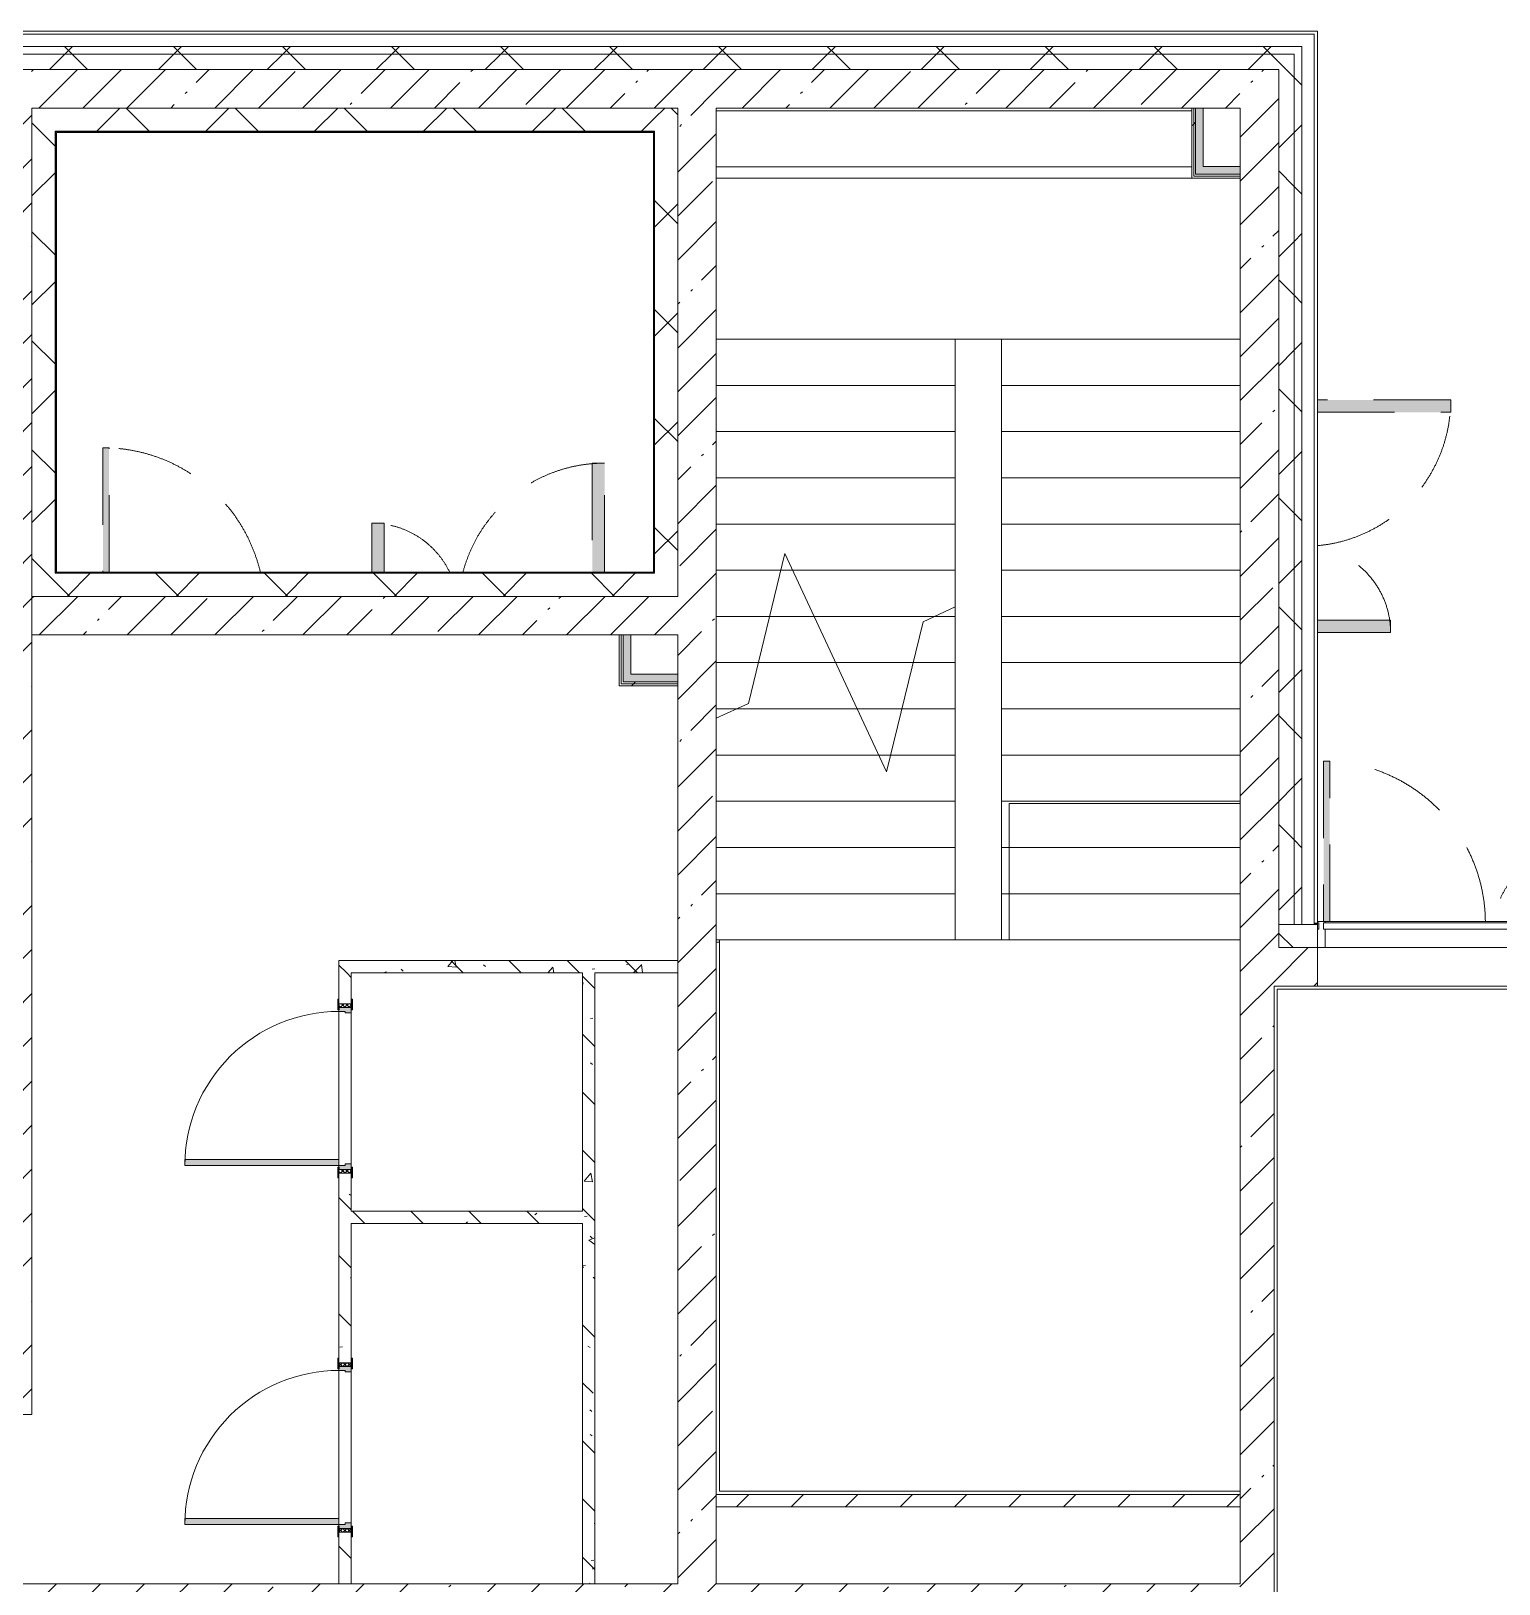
# Model space of a CAD drawing. Header units: millimetres. Extents: x -3456 to 185767, y -8553 to 29000.
# Drawn here: x 143721 to 153245, y 17270 to 27350 of the extents above; entities that cross this region are included whole.
import ezdxf

# ---------------------------------------------------------------- set-up
doc = ezdxf.new("R2010")
doc.units = ezdxf.units.MM
doc.linetypes.add('200_ШТРИХ__ш1_п0_6_', pattern=[800, 500, -300])
for name, color, linetype, lineweight in [('A-DETL-MBND-1', 7, '200_ШТРИХ__ш1_п0_6_', 9), ('A-GLAZ-2', 7, 'Continuous', 5), ('A-GLAZ-CWMG-4', 7, 'Continuous', 5), ('A-WALL', 7, 'Continuous', 9), ('A-WALL-3', 7, 'Continuous', 5), ('I-WALL-3', 7, 'Continuous', 5), ('S-STRS-2', 7, 'Continuous', 5), ('S-STRS-MBND-1', 7, 'Continuous', 5)]:
    doc.layers.add(name, color=color, linetype=linetype, lineweight=lineweight)
for name, color, linetype, lineweight, true_color in [('A-DOOR-3', 7, 'Continuous', 5, 0xaaaaaa), ('A-DOOR-4', 7, 'Continuous', 5, 0xe2e2e2), ('A-DOOR-FRAM-4', 7, 'Continuous', 5, 0xe2e2e2), ('A-DOOR-FRAM-5', 7, 'Continuous', 5, 0xaaaaaa), ('A-FLOR-2', 7, 'Continuous', 5, 0xaaaaaa), ('I-WALL-2', 7, 'Continuous', 9, 0xe7e7e7), ('I-WALL-5', 7, 'Continuous', 5, 0x787878)]:
    doc.layers.add(name, color=color, linetype=linetype, lineweight=lineweight, true_color=true_color)
pattern_1 = [(45, (58756.86, 0), (-353.5534, 353.5534), []), (135, (58756.86, 0), (-353.5534, -353.5534), [])]
pattern_2 = [(45, (58756.86, 0), (-285.1231, 285.1231), []), (45, (59042, 0), (-285.1231, 285.1231), [504.031, -100.806, 16.764, -84.042])]
pattern_3 = [(135, (58756.86, 0), (-377.1708, -377.1708), [533.4, -88.9, 17.78, -88.9]), (135, (58756.86, 376.94), (-377.1708, -377.1708), []), (50, (58756.86, 0), (637.6445, -55.7866), [66.675, -733.425]), (355, (58756.86, 0), (-123.3494, 668.699), [53.34, -586.74]), (100.451, (58810, -4.65), (514.299, 612.908), [56.665, -623.315]), (46.184, (58756.86, 177.8), (948.7764, -147.15), [100.012, -1100.137]), (96.636, (58835.9, 165.5), (830.909, 865.997), [84.998, -934.973]), (351.184, (58756.9, 177.8), (830.918, 865.988), [80.01, -880.11]), (21, (58845.76, 133.35), (530.6506, -357.9283), [66.675, -733.425]), (326, (58845.76, 133.35), (216.308, 644.6585), [53.34, -586.74]), (71.451, (58890, 103.5), (746.9596, 286.7243), [56.665, -623.315]), (37.5, (58756.86, 0), (10.81053, 295.9426), [16.764, -562.864, 16.764, -578.866, -588.962]), (37.5, (58756.86, 0), (10.81053, 295.9426), [-1175.258, 16.764, -572.198]), (7.5, (58756.86, 0), (233.8692, 350.6318), [16.764, -322.834, 16.764, -549.529, -224.472]), (7.5, (58756.86, 0), (233.8692, 350.6318), [-905.891, 16.764, -207.708]), (327.5, (58558.61, 0), (474.5678, -20.0513), [16.764, -205.486, 16.764, -676.656, -920.115]), (327.5, (58558.61, 0), (474.5678, -20.0513), [-915.67, 16.764, -903.351]), (317.5, (58469.7, 0), (518.4522, 88.9934), [16.764, -272.161, 16.764, -443.738, -653.415]), (317.5, (58469.7, 0), (518.4522, 88.9934), [-749.427, 16.764, -636.651])]
pattern_4 = [(45, (58756.86, 0), (-530.33, 530.33), []), (135, (58756.86, 0), (-530.33, -530.33), [])]

# ---------------------------------------------------------------- blocks, each defined once
blk = doc.blocks.new('110_Дверь_СКБ_2Ст_Внутренняя - ДН-7д_л__ ДОО_Дв_1450x2100h_Загрузочная_ Помещение холодильных камер-21737406-2_6_1_птичка')
at = {"layer": 'A-DETL-MBND-1'}
for points in [[(767.5, 283), (767.5, 990), (687.5, 990), (687.5, 283)], [(-662.5, 283), (-662.5, 600), (-742.5, 600), (-742.5, 283)]]:
    blk.add_hatch(color=256, dxfattribs=at).paths.add_polyline_path(points)
for p, q in [((767.5, 990), (687.5, 990)), ((687.5, 990), (687.5, 283)), ((767.5, 283), (767.5, 990)), ((-742.5, 600), (-742.5, 283)), ((-662.5, 600), (-742.5, 600)), ((-662.5, 283), (-662.5, 600))]:
    blk.add_line(p, q, dxfattribs=at)
for centre, radius, start, end in [((767.5, 40), 950, 90, 165), ((-742.5, 40), 560, 26.05405, 90)]:
    blk.add_arc(centre, radius, start, end, dxfattribs=at)
blk = doc.blocks.new('110_Дверь_СКБ_1Ст_Внутренняя1 - ДН-6д_ ДОО_Дв_1150x2100-24253098-2_6_1_птичка')
at = {"layer": 'A-DETL-MBND-1'}
blk.add_hatch(color=256, dxfattribs=at).paths.add_polyline_path([(-472.5, 283), (-472.5, 1090), (-512.5, 1090), (-512.5, 283)])
for p, q in [((-512.5, 1090), (-512.5, 283)), ((-472.5, 1090), (-512.5, 1090)), ((-472.5, 283), (-472.5, 1090))]:
    blk.add_line(p, q, dxfattribs=at)
blk.add_arc((-512.5, 40), 1050, 13.41257, 90, dxfattribs=at)
blk = doc.blocks.new('110_Дверь_СКБ_2Ст_Внутренняя - ДН-4д_ ДОО_Дв_1450x2100h_Лестничная клетка-23615437-2_6_1_птичка')
at = {"layer": 'A-DETL-MBND-1'}
for points in [[(-663, 990), (-743, 990), (-743, 125), (-663, 125), (-663, 277)], [(767, 125), (767, 600), (687, 600), (687, 125)]]:
    blk.add_hatch(color=256, dxfattribs=at).paths.add_polyline_path(points)
for p, q in [((-743, 990), (-743, 125)), ((-663, 990), (-743, 990)), ((-663, 125), (-663, 990)), ((767, 600), (687, 600)), ((687, 600), (687, 125)), ((767, 125), (767, 600))]:
    blk.add_line(p, q, dxfattribs=at)
for centre, radius, start, end in [((-743, 40), 950, 5.1855, 90), ((767, 40), 560, 90, 171.0757)]:
    blk.add_arc(centre, radius, start, end, dxfattribs=at)
blk = doc.blocks.new('110_Дверь_СКБ_1Ст_Внутренняя1 - Д-3 _п_ 1100x2100h_много всего-32422909-2_6_1_птичка')
at = {"layer": 'A-DOOR-3'}
h = blk.add_hatch(dxfattribs=at)
h.set_pattern_fill('FP_156', color=256, style=0, pattern_type=2)
h.set_pattern_definition([(135, (1751.41, 104.685), (-14.14214, -14.14214), []), (225, (1751.41, 104.685), (14.14214, -14.14214), [])])
h.paths.add_polyline_path([(537.5, -40), (562.5, -40), (562.5, 40), (537.5, 40)])
at = {"layer": 'A-DOOR-4'}
h = blk.add_hatch(color=256, dxfattribs=at)
h.paths.add_polyline_path([(-512.5, 40), (-512.5, -40), (-477.5, -40), (-477.5, 0), (-487.5, 0), (-487.5, 40)])
h.paths.add_polyline_path([(502.5, 0), (502.5, -40), (537.5, -40), (537.5, 40), (512.5, 40), (512.5, 0)])
at = {"layer": 'A-DOOR-FRAM-4'}
for points in [[(-487.5, 1040), (-487.5, 40), (-447.5, 40), (-447.5, 1040)], [(-567.5, 40), (-497.5, 40), (-497.5, 48), (-567.5, 48)], [(522.5, 40), (592.5, 40), (592.5, 48), (522.5, 48)], [(-567.5, -48), (-497.5, -48), (-497.5, -40), (-567.5, -40)], [(522.5, -48), (592.5, -48), (592.5, -40), (522.5, -40)]]:
    blk.add_hatch(color=256, dxfattribs=at).paths.add_polyline_path(points)
at = {"layer": 'A-DOOR-FRAM-5'}
h = blk.add_hatch(dxfattribs=at)
h.set_pattern_fill('FP_157', color=256, style=0, pattern_type=2)
h.set_pattern_definition([(45, (-371.384, 104.685), (-14.1421, 14.1421), []), (135, (-371.384, 104.685), (-14.1421, -14.1421), [])])
h.paths.add_polyline_path([(-537.5, 40), (-537.5, -40), (-512.5, -40), (-512.5, 40)])
at = {"layer": 'A-DOOR-3'}
for p, q in [((-487.5, 1040), (-487.5, 40)), ((-447.5, 1040), (-487.5, 1040)), ((-447.5, 40), (-447.5, 1040)), ((-487.5, 40), (-447.5, 40))]:
    blk.add_line(p, q, dxfattribs=at)
blk.add_arc((-487.5, 40), 1000, 360, 90, dxfattribs=at)
at = {"layer": 'A-DOOR-FRAM-5'}
for p, q in [((-497.5, 48), (-567.5, 48)), ((-567.5, 48), (-567.5, 40)), ((-567.5, 40), (-497.5, 40)), ((-512.5, 40), (-537.5, 40)), ((-537.5, 40), (-537.5, -40)), ((-487.5, 40), (-512.5, 40)), ((-512.5, 40), (-512.5, -40)), ((-512.5, -40), (-512.5, 40)), ((-497.5, 40), (-512.5, 40)), ((-512.5, 40), (-512.5, 39)), ((-512.5, 39), (-497.5, 39)), ((-497.5, 40), (-497.5, 48)), ((-497.5, 39), (-497.5, 40)), ((-487.5, 0), (-487.5, 40)), ((-477.5, 0), (-487.5, 0)), ((-477.5, -40), (-477.5, 0)), ((512.5, 0), (502.5, 0)), ((502.5, 0), (502.5, -40)), ((512.5, 40), (512.5, 0)), ((537.5, 40), (512.5, 40)), ((592.5, 48), (522.5, 48)), ((522.5, 48), (522.5, 40)), ((537.5, 40), (522.5, 40)), ((522.5, 40), (522.5, 39)), ((522.5, 40), (592.5, 40)), ((522.5, 39), (537.5, 39)), ((537.5, -40), (537.5, 40)), ((562.5, 40), (537.5, 40)), ((537.5, 40), (537.5, -40)), ((537.5, 39), (537.5, 40)), ((562.5, -40), (562.5, 40)), ((592.5, 40), (592.5, 48)), ((-497.5, -40), (-567.5, -40)), ((-567.5, -40), (-567.5, -48)), ((-567.5, -48), (-497.5, -48)), ((-537.5, -40), (-512.5, -40)), ((-497.5, -39), (-512.5, -39)), ((-512.5, -39), (-512.5, -40)), ((-512.5, -40), (-477.5, -40)), ((-512.5, -40), (-497.5, -40)), ((-497.5, -40), (-497.5, -39)), ((-497.5, -48), (-497.5, -40)), ((502.5, -40), (537.5, -40)), ((537.5, -39), (522.5, -39)), ((522.5, -39), (522.5, -40)), ((522.5, -40), (537.5, -40)), ((592.5, -40), (522.5, -40)), ((522.5, -40), (522.5, -48)), ((522.5, -48), (592.5, -48)), ((537.5, -40), (537.5, -39)), ((537.5, -40), (562.5, -40)), ((592.5, -48), (592.5, -40))]:
    blk.add_line(p, q, dxfattribs=at)
blk = doc.blocks.new('DRS_ДПУ_распашная__2Ст_Прямоугольная1 - ВН-4_ Нр_ДО_1500х2200 глухая-26741401-2_6_1_птичка')
at = {"layer": 'A-DETL-MBND-1'}
h = blk.add_hatch(color=256, dxfattribs=at)
h.paths.add_polyline_path([(-760, 10), (-730, 10), (-730, 1050), (-770, 1050), (-770, 10)])
h.paths.add_polyline_path([(-760, 0), (-760, 10), (-770, 0)])
h = blk.add_hatch(color=256, dxfattribs=at)
h.paths.add_polyline_path([(760, 0), (770, 0), (760, 10)])
h.paths.add_polyline_path([(770, 10), (770, 423), (730, 423), (733, 10), (760, 10)])
for p, q in [((-770, 1050), (-770, 10)), ((-730, 1050), (-770, 1050)), ((-730, 10), (-730, 1050)), ((770, 423), (730, 423)), ((730, 423), (730, 10)), ((770, 10), (770, 423))]:
    blk.add_line(p, q, dxfattribs=at)
for centre, radius, start, end in [((-770, 0), 1050, 0.552, 90), ((770, 0), 423, 90, 178.6103)]:
    blk.add_arc(centre, radius, start, end, dxfattribs=at)
blk = doc.blocks.new('Прямоугольный импост - Импост структурный с накладкой - 170мм-23713232-2_6_1_птичка')
at = {"layer": 'A-DETL-MBND-1'}
blk.add_line((0, 0), (-10, 0), dxfattribs=at)
blk = doc.blocks.new('Прямоугольный импост - Импост структурный с накладкой - 170мм-22874499-2_6_1_птичка')
at = {"layer": 'A-GLAZ-CWMG-4'}
for p, q in [((0, 160), (-50, 160)), ((-50, 160), (-50, 40)), ((0, 40), (0, 160)), ((-50, 40), (-40, 40)), ((-40, 0), (-50, 0)), ((-50, 0), (-50, -10)), ((-40, 40), (-40, 0)), ((-10, 0), (-10, 40)), ((-10, 40), (0, 40)), ((0, 0), (-10, 0)), ((0, -10), (0, 0)), ((-50, -10), (0, -10))]:
    blk.add_line(p, q, dxfattribs=at)
blk = doc.blocks.new('PNS_Панель прямоугольная1 - Нр_Стекло - 40мм-22959730-2_6_1_птичка')
at = {"layer": 'A-GLAZ-2'}
for p, q in [((-770, 0), (770, 0)), ((770, 0), (-770, 0)), ((-760, -40), (760, -40))]:
    blk.add_line(p, q, dxfattribs=at)
blk = doc.blocks.new('Прямоугольный импост - Импост структурный с накладкой - 170мм-22855553-2_6_1_птичка')
at = {"layer": 'A-GLAZ-CWMG-4'}
for p, q in [((93360, 21560), (93360, 21570)), ((93360, 21570), (94880, 21570)), ((94880, 21570), (94880, 21560)), ((93360, 21400), (94880, 21400))]:
    blk.add_line(p, q, dxfattribs=at)
blk = doc.blocks.new('Зашивка приборов отопления33 - Зашивка приборов отопления-33324347-2_6_1_птичка')
at = {"layer": 'A-WALL-3'}
for p, q in [((124366, 19499), (121281, 19499)), ((121281, 19136), (124366, 19136)), ((124366, 19136), (121281, 19136)), ((121281, 19061), (124366, 19061))]:
    blk.add_line(p, q, dxfattribs=at)

msp = doc.modelspace()

# ---------------------------------------------------------------- hatches: boundary and pattern name
at = {"layer": 'A-WALL-3'}
h = msp.add_hatch(dxfattribs=at)
h.set_pattern_fill('FP_120', color=256, style=0, pattern_type=2)
h.set_pattern_definition(pattern_1)
h.paths.add_polyline_path([(150363.5, 27200), (151916.9, 27200), (151916.9, 27250), (139106.9, 27250), (139106.9, 27200), (148508.4, 27200)])
h.paths.add_polyline_path([(135523.4, 27200), (136606.9, 27200), (136606.9, 27250), (135096.9, 27250), (135096.9, 27200)])
h.paths.add_polyline_path([(132740.9, 27200), (132996.9, 27200), (132996.9, 27250), (127616.9, 27250), (127616.9, 27200), (131813.4, 27200)])
h.paths.add_polyline_path([(119512.1, 27200), (119796.9, 27200), (119796.9, 27250), (118616.9, 27250), (118616.9, 27200), (118828.3, 27200)])
h.paths.add_polyline_path([(126712.1, 27200), (126716.9, 27200), (126712.1, 27250), (124916.9, 27250), (124916.9, 27200), (126248.3, 27200)])
h.paths.add_polyline_path([(123712.1, 27200), (124016.9, 27200), (124016.9, 27250), (122936.9, 27250), (122936.9, 27200), (123465.8, 27200)])
h.paths.add_polyline_path([(115582, 27200), (115916.9, 27200), (115916.9, 27250), (114666.7, 27250), (114666.7, 27200), (115118.3, 27200)])
h.paths.add_polyline_path([(113263.3, 27200), (113766.7, 27200), (113766.7, 27250), (112617, 27250), (112617, 27200)])
h.paths.add_polyline_path([(108625.7, 27200), (109517, 27200), (109517, 27250), (108417.1, 27250), (108417.1, 27200)])
h.paths.add_polyline_path([(106770.7, 27200), (107517.1, 27200), (107517.1, 27250), (106263.9, 27250), (106263.9, 27200)])
h.paths.add_polyline_path([(103163.9, 27200), (103163.9, 27250), (100766.9, 27250), (100766.9, 27200), (102133.2, 27200)])
h = msp.add_hatch(dxfattribs=at)
h.set_pattern_fill('FP_120', color=256, style=0, pattern_type=2)
h.set_pattern_definition(pattern_1)
h.paths.add_polyline_path([(151966.9, 21550), (151966.9, 27250), (151916.9, 27250), (151916.9, 21550)])
h = msp.add_hatch(dxfattribs=at)
h.set_pattern_fill('FP_120', color=256, style=0, pattern_type=2)
h.set_pattern_definition(pattern_1)
h.paths.add_polyline_path([(150363.5, 27100), (151816.9, 27100), (151816.9, 27200), (139106.9, 27200), (139106.9, 27100), (148508.4, 27100)])
h.paths.add_polyline_path([(131813.4, 27100), (132996.9, 27100), (132996.9, 27200), (127616.9, 27200), (127616.9, 27100), (129958.3, 27100)])
h.paths.add_polyline_path([(125516.9, 27100), (126716.9, 27100), (126712.1, 27200), (124916.9, 27200), (124916.9, 27100), (125320.8, 27100)])
h.paths.add_polyline_path([(135523.4, 27100), (136606.9, 27100), (136606.9, 27200), (135096.9, 27200), (135096.9, 27100), (135506.9, 27100)])
h.paths.add_polyline_path([(113263.3, 27100), (113766.7, 27100), (113766.7, 27200), (112617, 27200), (112617, 27100)])
h.paths.add_polyline_path([(123465.8, 27100), (124016.9, 27100), (124016.9, 27200), (122936.9, 27200), (122936.9, 27100)])
h.paths.add_polyline_path([(115916.9, 27100), (115916.9, 27200), (114666.7, 27200), (114666.7, 27100), (115582, 27100)])
h.paths.add_polyline_path([(118828.3, 27100), (119796.9, 27100), (119796.9, 27200), (118616.9, 27200), (118616.9, 27100)])
h.paths.add_polyline_path([(108625.7, 27100), (109517, 27100), (109517, 27200), (108417.1, 27200), (108417.1, 27100)])
h.paths.add_polyline_path([(106770.7, 27100), (107517.1, 27100), (107517.1, 27200), (106263.9, 27200), (106263.9, 27100)])
h.paths.add_polyline_path([(100816.9, 27100), (103163.9, 27100), (103163.9, 27200), (100816.9, 27200)])
h = msp.add_hatch(dxfattribs=at)
h.set_pattern_fill('FP_120', color=256, style=0, pattern_type=2)
h.set_pattern_definition(pattern_1)
h.paths.add_polyline_path([(151916.9, 21550), (151916.9, 27200), (151816.9, 27200), (151816.9, 21550)])
h = msp.add_hatch(dxfattribs=at)
h.set_pattern_fill('FP_120', color=256, style=0, pattern_type=2)
h.set_pattern_definition(pattern_1)
h.paths.add_polyline_path([(143876.9, 23680), (143876.9, 26850), (143726.9, 26850), (143726.9, 23680), (143870.9, 23680)])
h = msp.add_hatch(dxfattribs=at)
h.set_pattern_fill('FP_120', color=256, style=0, pattern_type=2)
h.set_pattern_definition(pattern_1)
h.paths.add_polyline_path([(146653.4, 26700), (147766.9, 26700), (147766.9, 26850), (143876.9, 26850), (143879.9, 26700), (144798.4, 26700)])
h = msp.add_hatch(dxfattribs=at)
h.set_pattern_fill('FP_120', color=256, style=0, pattern_type=2)
h.set_pattern_definition(pattern_1)
h.paths.add_polyline_path([(147916.9, 23680), (147916.9, 26850), (147766.9, 26850), (147766.9, 23680)])
h = msp.add_hatch(dxfattribs=at)
h.set_pattern_fill('FP_120', color=256, style=0, pattern_type=2)
h.set_pattern_definition(pattern_1)
h.paths.add_polyline_path([(147766.9, 23680), (147763.9, 23830), (143876.9, 23830), (143876.9, 23680), (147758.9, 23680)])
h = msp.add_hatch(dxfattribs=at)
h.set_pattern_fill('FP_120', color=256, style=0, pattern_type=2)
h.set_pattern_definition(pattern_1)
h.paths.add_polyline_path([(183986.9, 21400), (183986.9, 21550), (178907.1, 21550), (178907.1, 21400), (183836.9, 21400)])
h.paths.add_polyline_path([(174357.3, 21400), (175757.3, 21400), (175757.3, 21550), (174357.3, 21550)])
h.paths.add_polyline_path([(176657.3, 21400), (178007.1, 21400), (178007.1, 21550), (176657.3, 21550)])
h.paths.add_polyline_path([(172057.3, 21400), (172057.3, 21550), (170906.9, 21550), (170906.9, 21400)])
h.paths.add_polyline_path([(164806.9, 21400), (165607.3, 21400), (165607.3, 21550), (164307.1, 21550), (164307.1, 21400)])
h.paths.add_polyline_path([(162007.1, 21400), (162007.1, 21550), (160806.9, 21550), (160806.9, 21400), (161493.5, 21400)])
h.paths.add_polyline_path([(159906.9, 21400), (159906.9, 21550), (155366.9, 21550), (155366.9, 21400), (159638.5, 21400)])
h.paths.add_polyline_path([(166507.3, 21400), (167807.3, 21400), (167807.3, 21550), (166507.3, 21550)])
h.paths.add_polyline_path([(169841.1, 21400), (170006.9, 21400), (170006.9, 21550), (168707.3, 21550), (168707.3, 21400), (169806.9, 21400)])
h.paths.add_polyline_path([(152066.9, 21400), (152066.9, 21550), (151816.9, 21550), (151816.9, 21400)])
at = {"layer": 'I-WALL-2'}
for points in [[(151326.9, 26420), (151326.9, 26850), (151276.9, 26850), (151276.9, 26420), (151291, 26420)], [(151566.9, 26420), (151566.9, 26470), (151326.9, 26470), (151326.9, 26420)], [(147611.9, 23125), (147611.9, 23430), (147561.9, 23430), (147561.9, 23125), (147580.9, 23125)], [(147916.9, 23125), (147916.9, 23175), (147611.9, 23175), (147611.9, 23125)]]:
    msp.add_hatch(color=256, dxfattribs=at).paths.add_polyline_path(points)
at = {"layer": 'I-WALL-3'}
h = msp.add_hatch(dxfattribs=at)
h.set_pattern_fill('FP_128', color=256, style=0, pattern_type=2)
h.set_pattern_definition(pattern_2)
h.paths.add_polyline_path([(143506.9, 18370), (143726.9, 18370), (143726.9, 27100), (143506.9, 27100), (143506.9, 18742.3)])
h = msp.add_hatch(dxfattribs=at)
h.set_pattern_fill('FP_128', color=256, style=0, pattern_type=2)
h.set_pattern_definition(pattern_2)
h.paths.add_polyline_path([(147766.9, 26850), (147916.9, 26850), (147916.9, 27100), (143726.9, 27100), (143726.9, 26850), (147763.9, 26850)])
h = msp.add_hatch(dxfattribs=at)
h.set_pattern_fill('FP_128', color=256, style=0, pattern_type=2)
h.set_pattern_definition(pattern_2)
h.paths.add_polyline_path([(147916.9, 17270), (148166.9, 17270), (148166.9, 27100), (147916.9, 27100), (147916.9, 18163.9)])
h.paths.add_polyline_path([(148166.3, 26840.9), (148166.2, 26840.9), (148166.9, 26850)])
h = msp.add_hatch(dxfattribs=at)
h.set_pattern_fill('FP_128', color=256, style=0, pattern_type=2)
h.set_pattern_definition(pattern_2)
h.paths.add_polyline_path([(151566.9, 26850), (151566.9, 27100), (148166.9, 27100), (148166.9, 26850), (151291, 26850)])
h = msp.add_hatch(dxfattribs=at)
h.set_pattern_fill('FP_128', color=256, style=0, pattern_type=2)
h.set_pattern_definition(pattern_2)
h.paths.add_polyline_path([(151786.9, 21550), (151816.9, 21558), (151816.9, 27100), (151566.9, 27100), (151566.9, 21550), (151754.7, 21550)])
h.paths.add_polyline_path([(151816.9, 21400), (151816.9, 21550), (151786.9, 21550), (151786.9, 21400)])
h = msp.add_hatch(dxfattribs=at)
h.set_pattern_fill('FP_224', color=256, style=0, pattern_type=2)
h.set_pattern_definition(pattern_4)
h.paths.add_polyline_path([(151264.4, 26395), (151264.4, 26850), (151251.9, 26850), (151251.9, 26395)])
h = msp.add_hatch(dxfattribs=at)
h.set_pattern_fill('FP_224', color=256, style=0, pattern_type=2)
h.set_pattern_definition(pattern_4)
h.paths.add_polyline_path([(151276.9, 26407.5), (151276.9, 26850), (151264.4, 26850), (151264.4, 26407.5)])
h = msp.add_hatch(dxfattribs=at)
h.set_pattern_fill('FP_128', color=256, style=0, pattern_type=2)
h.set_pattern_definition(pattern_2)
h.paths.add_polyline_path([(147916.9, 23430), (147916.9, 23680), (143726.9, 23680), (143726.9, 23430), (147611.9, 23430)])
h = msp.add_hatch(dxfattribs=at)
h.set_pattern_fill('FP_224', color=256, style=0, pattern_type=2)
h.set_pattern_definition(pattern_4)
h.paths.add_polyline_path([(147549.4, 23100), (147916.9, 23100), (147916.9, 23112.5), (147549.4, 23112.5)])
h = msp.add_hatch(dxfattribs=at)
h.set_pattern_fill('FP_224', color=256, style=0, pattern_type=2)
h.set_pattern_definition(pattern_4)
h.paths.add_polyline_path([(147916.9, 23112.5), (147916.9, 23125), (147561.9, 23125), (147561.9, 23112.5), (147611.9, 23112.5)])
h = msp.add_hatch(dxfattribs=at)
h.set_pattern_fill('FP_128', color=256, style=0, pattern_type=2)
h.set_pattern_definition(pattern_2)
h.paths.add_polyline_path([(151756.9, 13400), (151786.9, 13400), (151786.9, 13620), (151756.9, 13620), (151756.9, 13628), (151786.9, 13628), (151786.9, 21550), (151566.9, 21550), (151566.9, 13400)])
h = msp.add_hatch(dxfattribs=at)
h.set_pattern_fill('FP_128', color=256, style=0, pattern_type=2)
h.set_pattern_definition(pattern_2)
h.paths.add_polyline_path([(159336.9, 21150), (159336.9, 21400), (155366.9, 21400), (155366.9, 21150), (159076.9, 21150)])
h.paths.add_polyline_path([(151786.9, 21150), (152066.9, 21150), (152066.9, 21400), (151786.9, 21400)])
h = msp.add_hatch(dxfattribs=at)
h.set_pattern_fill('FP_132', color=256, style=0, pattern_type=2)
h.set_pattern_definition([(45, (58756.86, 0), (-176.7767, 176.7767), [])])
h.paths.add_polyline_path([(151566.9, 17770), (151566.9, 17850), (148166.9, 17850), (148166.9, 17770), (150363.5, 17770)])
h = msp.add_hatch(dxfattribs=at)
h.set_pattern_fill('FP_128', color=256, style=0, pattern_type=2)
h.set_pattern_definition(pattern_2)
h.paths.add_polyline_path([(143506.9, 16300), (143726.9, 16300), (143726.9, 17270), (143506.9, 17270), (143506.9, 17006.9)])
h = msp.add_hatch(dxfattribs=at)
h.set_pattern_fill('FP_128', color=256, style=0, pattern_type=2)
h.set_pattern_definition(pattern_2)
h.paths.add_polyline_path([(145026.9, 17050), (145246.9, 17050), (145246.9, 17270), (143726.9, 17270), (143726.9, 17050), (144798.4, 17050)])
h = msp.add_hatch(dxfattribs=at)
h.set_pattern_fill('FP_128', color=256, style=0, pattern_type=2)
h.set_pattern_definition(pattern_2)
h.paths.add_polyline_path([(151566.9, 17050), (151566.9, 17270), (145246.9, 17270), (145246.9, 17050), (150363.5, 17050)])
at = {"layer": 'I-WALL-5'}
h = msp.add_hatch(dxfattribs=at)
h.set_pattern_fill('FP_139', color=256, style=0, pattern_type=2)
h.set_pattern_definition(pattern_3)
h.paths.add_polyline_path([(147916.9, 21235.8), (147916.9, 21315.8), (145718.6, 21315.8), (145718.6, 21235.8), (147378.6, 21235.8)])
h = msp.add_hatch(dxfattribs=at)
h.set_pattern_fill('FP_139', color=256, style=0, pattern_type=2)
h.set_pattern_definition(pattern_3)
h.paths.add_polyline_path([(145718.6, 17270), (145798.6, 17270), (145798.6, 17605.4), (145718.6, 17605.4), (145718.6, 17575.4)])
h.paths.add_polyline_path([(145718.6, 18705.4), (145798.6, 18705.4), (145798.6, 19935.8), (145718.6, 19935.8), (145718.6, 18735.4)])
h.paths.add_polyline_path([(145798.6, 21035.8), (145798.6, 21235.8), (145718.6, 21235.8), (145718.6, 21035.8)])
h = msp.add_hatch(dxfattribs=at)
h.set_pattern_fill('FP_139', color=256, style=0, pattern_type=2)
h.set_pattern_definition(pattern_3)
h.paths.add_polyline_path([(147378.6, 16180), (147378.6, 17050), (147298.6, 17050), (147298.6, 16180)])
h.paths.add_polyline_path([(147378.6, 17270), (147378.6, 21235.8), (147298.6, 21235.8), (147298.6, 17270)])
h = msp.add_hatch(dxfattribs=at)
h.set_pattern_fill('FP_139', color=256, style=0, pattern_type=2)
h.set_pattern_definition(pattern_3)
h.paths.add_polyline_path([(147298.6, 19610), (147298.6, 19690), (145798.6, 19690), (145798.6, 19610), (146653.4, 19610)])

# ---------------------------------------------------------------- linework, layer by layer
at = {"layer": 'A-FLOR-2'}
for p, q in [((151566.9, 22335), (150066.9, 22335)), ((150066.9, 22335), (150066.9, 21450)), ((148187.9, 21435), (148166.9, 21435)), ((148187.9, 21450), (148187.9, 17871)), ((151566.9, 21450), (149716.9, 21450)), ((151806.9, 21130), (151806.9, 13628)), ((153936.9, 21130), (151806.9, 21130)), ((153936.9, 21150), (152066.9, 21150)), ((148187.9, 17871), (151566.9, 17871))]:
    msp.add_line(p, q, dxfattribs=at)
at = {"layer": 'A-WALL'}
for p, q in [((152046.9, 27330), (139106.9, 27330)), ((152046.9, 21550), (152046.9, 27330)), ((151966.9, 27250), (139106.9, 27250)), ((151966.9, 21550), (151966.9, 27250)), ((151916.9, 27200), (139106.9, 27200)), ((151916.9, 21550), (151916.9, 27200)), ((151816.9, 27100), (151816.9, 21400)), ((143726.9, 26850), (143884.9, 26850)), ((147758.9, 26850), (147916.9, 26850)), ((147916.9, 23680), (147916.9, 26850)), ((151264.4, 26407.5), (151264.4, 26850)), ((151276.9, 26420), (151276.9, 26850)), ((143876.9, 23830), (143876.9, 26700)), ((143876.9, 26700), (147766.9, 26700)), ((143879.9, 23833), (143879.9, 26697)), ((143879.9, 26697), (147763.9, 26697)), ((147763.9, 26697), (147763.9, 23833)), ((147766.9, 26700), (147766.9, 23830)), ((151566.9, 26420), (151276.9, 26420)), ((151566.9, 26395), (151566.9, 26470)), ((151566.9, 26407.5), (151264.4, 26407.5)), ((143876.9, 23830), (147766.9, 23830)), ((143879.9, 23833), (147763.9, 23833)), ((147611.9, 23430), (147536.9, 23430)), ((147549.4, 23112.5), (147549.4, 23430)), ((147561.9, 23125), (147561.9, 23430)), ((147916.9, 23112.5), (147549.4, 23112.5)), ((147916.9, 23125), (147561.9, 23125)), ((147916.9, 23100), (147916.9, 23175)), ((151566.9, 21550), (151566.9, 21150)), ((152066.9, 21550), (151816.9, 21550)), ((152046.9, 21558), (152066.9, 21558)), ((152066.9, 21553), (152046.9, 21553)), ((151816.9, 21400), (152066.9, 21400)), ((147916.9, 21235.8), (147916.9, 21315.8)), ((148166.9, 17850), (148166.9, 17770)), ((151566.9, 17770), (151566.9, 17850)), ((145718.6, 17270), (145798.6, 17270)), ((147298.6, 17270), (147378.6, 17270))]:
    msp.add_line(p, q, dxfattribs=at)
at = {"layer": 'A-WALL-3'}
for p, q in [((152066.9, 27350), (113766.7, 27350)), ((152066.9, 21400), (152066.9, 27350)), ((142956.9, 27100), (151816.9, 27100)), ((143884.9, 23838), (143884.9, 26692)), ((143884.9, 26692), (147758.9, 26692)), ((147758.9, 26692), (147758.9, 23838)), ((147758.9, 23838), (143884.9, 23838)), ((143726.9, 23680), (147916.9, 23680))]:
    msp.add_line(p, q, dxfattribs=at)
at = {"layer": 'I-WALL-3'}
for p, q in [((151816.9, 27100), (147916.9, 27100)), ((143726.9, 18370), (143726.9, 26850)), ((143884.9, 26850), (147758.9, 26850)), ((148166.9, 17850), (148166.9, 26850)), ((148166.9, 26850), (151566.9, 26850)), ((151251.9, 26850), (151251.9, 26395)), ((151326.9, 26470), (151326.9, 26850)), ((151566.9, 26850), (151566.9, 26470)), ((151566.9, 26470), (151326.9, 26470)), ((151251.9, 26395), (151566.9, 26395)), ((151566.9, 26395), (151566.9, 17850)), ((143726.9, 23430), (147536.9, 23430)), ((147536.9, 23430), (147536.9, 23100)), ((147611.9, 23430), (147916.9, 23430)), ((147611.9, 23175), (147611.9, 23430)), ((147916.9, 23430), (147916.9, 23175)), ((147536.9, 23100), (147916.9, 23100)), ((147916.9, 23175), (147611.9, 23175)), ((147916.9, 23100), (147916.9, 21315.8)), ((152066.9, 21150), (152066.9, 21400)), ((147916.9, 21315.8), (145718.6, 21315.8)), ((145718.6, 21315.8), (145718.6, 21065.8)), ((145798.6, 21235.8), (147298.6, 21235.8)), ((145798.6, 21065.8), (145798.6, 21235.8)), ((147298.6, 21235.8), (147298.6, 19690)), ((147378.6, 21235.8), (147916.9, 21235.8)), ((147378.6, 17270), (147378.6, 21235.8)), ((147916.9, 21235.8), (147916.9, 17270)), ((151786.9, 13628), (151786.9, 21150)), ((151786.9, 21150), (152066.9, 21150)), ((145718.6, 20025.8), (145718.6, 20985.8)), ((145798.6, 20975.8), (145798.6, 19995.8)), ((145718.6, 19905.8), (145718.6, 18735.4)), ((145798.6, 19690), (145798.6, 19905.8)), ((147298.6, 19690), (145798.6, 19690)), ((145798.6, 18735.4), (145798.6, 19610)), ((145798.6, 19610), (147298.6, 19610)), ((147298.6, 19610), (147298.6, 17270)), ((145718.6, 17695.4), (145718.6, 18655.4)), ((145798.6, 18645.4), (145798.6, 17665.4)), ((143506.9, 18370), (143726.9, 18370)), ((151566.9, 17850), (148166.9, 17850)), ((148166.9, 17270), (148166.9, 17770)), ((148166.9, 17770), (151566.9, 17770)), ((151566.9, 17770), (151566.9, 17270)), ((145718.6, 17575.4), (145718.6, 17270)), ((145798.6, 17270), (145798.6, 17575.4)), ((145718.6, 17270), (143506.9, 17270)), ((147298.6, 17270), (145798.6, 17270)), ((147916.9, 17270), (147378.6, 17270)), ((151566.9, 17270), (148166.9, 17270))]:
    msp.add_line(p, q, dxfattribs=at)
at = {"layer": 'S-STRS-2'}
for p, q in [((148166.9, 25350), (149716.9, 25350)), ((148166.9, 25350), (149716.9, 25350)), ((149716.9, 25350), (150016.9, 25350)), ((149716.9, 25050), (149716.9, 25350)), ((151566.9, 25350), (150016.9, 25350)), ((150016.9, 25350), (150016.9, 25050)), ((151566.9, 25350), (150016.9, 25350)), ((148166.9, 25050), (149716.9, 25050)), ((148166.9, 25050), (149716.9, 25050)), ((149716.9, 24750), (149716.9, 25050)), ((150016.9, 25050), (150016.9, 24750)), ((151566.9, 25050), (150016.9, 25050)), ((151566.9, 25050), (150016.9, 25050)), ((148166.9, 24750), (149716.9, 24750)), ((148166.9, 24750), (149716.9, 24750)), ((149716.9, 24450), (149716.9, 24750)), ((150016.9, 24750), (150016.9, 24450)), ((151566.9, 24750), (150016.9, 24750)), ((151566.9, 24750), (150016.9, 24750)), ((148166.9, 24450), (149716.9, 24450)), ((148166.9, 24450), (149716.9, 24450)), ((149716.9, 24150), (149716.9, 24450)), ((150016.9, 24450), (150016.9, 24150)), ((151566.9, 24450), (150016.9, 24450)), ((151566.9, 24450), (150016.9, 24450)), ((148166.9, 24150), (149716.9, 24150)), ((148166.9, 24150), (149716.9, 24150)), ((149716.9, 23850), (149716.9, 24150)), ((150016.9, 24150), (150016.9, 23850)), ((151566.9, 24150), (150016.9, 24150)), ((151566.9, 24150), (150016.9, 24150)), ((148166.9, 23850), (148585.4, 23850)), ((148166.9, 23850), (148585.4, 23850)), ((148585.4, 23850), (148662.1, 23850)), ((148585.4, 23850), (148662.1, 23850)), ((148662.1, 23850), (149716.9, 23850)), ((148662.1, 23850), (149716.9, 23850)), ((149716.9, 23611.4), (149716.9, 23850)), ((150016.9, 23850), (150016.9, 23550)), ((151566.9, 23850), (150016.9, 23850)), ((151566.9, 23850), (150016.9, 23850)), ((149716.9, 23550), (149716.9, 23611.4)), ((148166.9, 23550), (148508.4, 23550)), ((148166.9, 23550), (148508.4, 23550)), ((148512.5, 23550), (148802, 23550)), ((148512.5, 23550), (148802, 23550)), ((148802, 23550), (149585.2, 23550)), ((148802, 23550), (149585.2, 23550)), ((149585.2, 23550), (149716.9, 23550)), ((149585.2, 23550), (149716.9, 23550)), ((149716.9, 23250), (149716.9, 23550)), ((150016.9, 23550), (150016.9, 23250)), ((151566.9, 23550), (150016.9, 23550)), ((151566.9, 23550), (150016.9, 23550)), ((148166.9, 23250), (148439.6, 23250)), ((148166.9, 23250), (148439.6, 23250)), ((148439.6, 23250), (148941.9, 23250)), ((148439.6, 23250), (148941.9, 23250)), ((148941.9, 23250), (149444.1, 23250)), ((148941.9, 23250), (149444.1, 23250)), ((149444.1, 23250), (149716.9, 23250)), ((149444.1, 23250), (149716.9, 23250)), ((149716.9, 22950), (149716.9, 23250)), ((150016.9, 23250), (150016.9, 22950)), ((151566.9, 23250), (150016.9, 23250)), ((151566.9, 23250), (150016.9, 23250)), ((148166.9, 22950), (148298.5, 22950)), ((148166.9, 22950), (148298.5, 22950)), ((148298.5, 22950), (149081.8, 22950)), ((148298.5, 22950), (149081.8, 22950)), ((149081.8, 22950), (149371.2, 22950)), ((149081.8, 22950), (149371.2, 22950)), ((149371.2, 22950), (149716.9, 22950)), ((149371.2, 22950), (149716.9, 22950)), ((149716.9, 22650), (149716.9, 22950)), ((150016.9, 22950), (150016.9, 22650)), ((151566.9, 22950), (150016.9, 22950)), ((151566.9, 22950), (150016.9, 22950)), ((148166.9, 22650), (149221.6, 22650)), ((148166.9, 22650), (149221.6, 22650)), ((149221.6, 22650), (149298.3, 22650)), ((149221.6, 22650), (149298.3, 22650)), ((149298.3, 22650), (149716.9, 22650)), ((149298.3, 22650), (149716.9, 22650)), ((149716.9, 22350), (149716.9, 22650)), ((150016.9, 22650), (150016.9, 22350)), ((151566.9, 22650), (150016.9, 22650)), ((151566.9, 22650), (150016.9, 22650)), ((148166.9, 22350), (149716.9, 22350)), ((148166.9, 22350), (149716.9, 22350)), ((149716.9, 22050), (149716.9, 22350)), ((151566.9, 22350), (150016.9, 22350)), ((148166.9, 22050), (149716.9, 22050)), ((148166.9, 22050), (149716.9, 22050)), ((149716.9, 21750), (149716.9, 22050)), ((148166.9, 21750), (149716.9, 21750)), ((148166.9, 21750), (149716.9, 21750)), ((149716.9, 21450), (149716.9, 21750)), ((148166.9, 21450), (149716.9, 21450)), ((148166.9, 21450), (149716.9, 21450))]:
    msp.add_line(p, q, dxfattribs=at)
at = {"layer": 'S-STRS-MBND-1'}
for p, q in [((148166.9, 26850), (148166.9, 25350)), ((151566.9, 26850), (148166.9, 26850)), ((151566.9, 25350), (151566.9, 26850)), ((148166.9, 25350), (149716.9, 25350)), ((148166.9, 23550), (148166.9, 25350)), ((148166.9, 25350), (149716.9, 25350)), ((149716.9, 25350), (150016.9, 25350)), ((149716.9, 23611.4), (149716.9, 25350)), ((151566.9, 25350), (150016.9, 25350)), ((150016.9, 25350), (150016.9, 21450)), ((151566.9, 25350), (150016.9, 25350)), ((151566.9, 25350), (151566.9, 21450)), ((148166.9, 25050), (149716.9, 25050)), ((148166.9, 25050), (149716.9, 25050)), ((151566.9, 25050), (150016.9, 25050)), ((151566.9, 25050), (150016.9, 25050)), ((148166.9, 24750), (149716.9, 24750)), ((148166.9, 24750), (149716.9, 24750)), ((151566.9, 24750), (150016.9, 24750)), ((151566.9, 24750), (150016.9, 24750)), ((148166.9, 24450), (149716.9, 24450)), ((148166.9, 24450), (149716.9, 24450)), ((151566.9, 24450), (150016.9, 24450)), ((151566.9, 24450), (150016.9, 24450)), ((148166.9, 24150), (149716.9, 24150)), ((148166.9, 24150), (149716.9, 24150)), ((151566.9, 24150), (150016.9, 24150)), ((151566.9, 24150), (150016.9, 24150)), ((148611.7, 23958.1), (148375.4, 22985.9)), ((149272, 22541.9), (148611.7, 23958.1)), ((148166.9, 23850), (148585.4, 23850)), ((148166.9, 23850), (148585.4, 23850)), ((148662.1, 23850), (149716.9, 23850)), ((148662.1, 23850), (149716.9, 23850)), ((151566.9, 23850), (150016.9, 23850)), ((151566.9, 23850), (150016.9, 23850)), ((149716.9, 23611.4), (149508.3, 23514.1)), ((148166.9, 23550), (148512.5, 23550)), ((148166.9, 23550), (148512.5, 23550)), ((148802, 23550), (149585.2, 23550)), ((148802, 23550), (149585.2, 23550)), ((149508.3, 23514.1), (149272, 22541.9)), ((151566.9, 23550), (150016.9, 23550)), ((151566.9, 23550), (150016.9, 23550)), ((148166.9, 23250), (148439.6, 23250)), ((148166.9, 23250), (148439.6, 23250)), ((148941.9, 23250), (149444.1, 23250)), ((148941.9, 23250), (149444.1, 23250)), ((151566.9, 23250), (150016.9, 23250)), ((151566.9, 23250), (150016.9, 23250)), ((148375.4, 22985.9), (148166.9, 22888.6)), ((148166.9, 22950), (148298.5, 22950)), ((148166.9, 22950), (148298.5, 22950)), ((149081.8, 22950), (149371.2, 22950)), ((149081.8, 22950), (149371.2, 22950)), ((151566.9, 22950), (150016.9, 22950)), ((151566.9, 22950), (150016.9, 22950)), ((149221.6, 22650), (149298.3, 22650)), ((149221.6, 22650), (149298.3, 22650)), ((151566.9, 22650), (150016.9, 22650)), ((151566.9, 22650), (150016.9, 22650)), ((151566.9, 22350), (150016.9, 22350)), ((151566.9, 22350), (150016.9, 22350)), ((151566.9, 22050), (150016.9, 22050)), ((151566.9, 22050), (150016.9, 22050)), ((151566.9, 21750), (150016.9, 21750)), ((151566.9, 21750), (150016.9, 21750)), ((151566.9, 21450), (150016.9, 21450))]:
    msp.add_line(p, q, dxfattribs=at)

# ---------------------------------------------------------------- block references
at = {"layer": 'A-DETL-MBND-1'}
for name, p, rotation in [('110_Дверь_СКБ_2Ст_Внутренняя - ДН-4д_ ДОО_Дв_1450x2100h_Лестничная клетка-23615437-2_6_1_птичка', (151941.9, 24212.5), 269.9999999999998), ('Прямоугольный импост - Импост структурный с накладкой - 170мм-23713232-2_6_1_птичка', (152066.9, 21560), 180)]:
    msp.add_blockref(name, p, dxfattribs=dict(at, rotation=rotation))
for name, p in [('110_Дверь_СКБ_1Ст_Внутренняя1 - ДН-6д_ ДОО_Дв_1150x2100-24253098-2_6_1_птичка', (144699.4, 23555)), ('110_Дверь_СКБ_2Ст_Внутренняя - ДН-7д_л__ ДОО_Дв_1450x2100h_Загрузочная_ Помещение холодильных камер-21737406-2_6_1_птичка', (146674.4, 23555)), ('DRS_ДПУ_распашная__2Ст_Прямоугольная1 - ВН-4_ Нр_ДО_1500х2200 глухая-26741401-2_6_1_птичка', (152876.9, 21560))]:
    msp.add_blockref(name, p, dxfattribs=at)
at = {"layer": 'A-DOOR-3', "rotation": 90}
for p in [(145758.6, 20473.3), (145758.6, 18142.9)]:
    msp.add_blockref('110_Дверь_СКБ_1Ст_Внутренняя1 - Д-3 _п_ 1100x2100h_много всего-32422909-2_6_1_птичка', p, dxfattribs=at)
at = {"layer": 'A-GLAZ-2'}
msp.add_blockref('PNS_Панель прямоугольная1 - Нр_Стекло - 40мм-22959730-2_6_1_птичка', (152876.9, 21560), dxfattribs=at)
at = {"layer": 'A-GLAZ-CWMG-4', "rotation": 180}
msp.add_blockref('Прямоугольный импост - Импост структурный с накладкой - 170мм-22874499-2_6_1_птичка', (152066.9, 21560), dxfattribs=at)
at = {"layer": 'A-GLAZ-CWMG-4'}
msp.add_blockref('Прямоугольный импост - Импост структурный с накладкой - 170мм-22855553-2_6_1_птичка', (58756.9, 0), dxfattribs=at)
at = {"layer": 'A-WALL-3'}
msp.add_blockref('Зашивка приборов отопления33 - Зашивка приборов отопления-33324347-2_6_1_птичка', (26886, 7333.7), dxfattribs=at)

doc.saveas('drawing.dxf')
